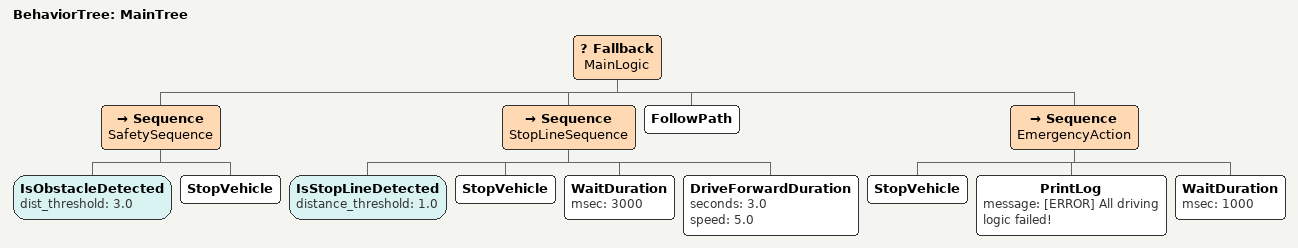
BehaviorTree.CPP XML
<?xml version="1.0" encoding="UTF-8"?>
<root BTCPP_format="4">
  <BehaviorTree ID="MainTree">
    <Fallback name="MainLogic">
      <!-- 1. Obstacle Detection (Safety First) -->
      <Sequence name="SafetySequence">
        <IsObstacleDetected dist_threshold="3.0"/>
        <StopVehicle/>
      </Sequence>

      <!-- 2. Stop Line Handling -->
      <Sequence name="StopLineSequence">
        <IsStopLineDetected distance_threshold="1.0"/>
        <StopVehicle/>
        <WaitDuration msec="3000"/>
        <DriveForwardDuration seconds="3.0" speed="5.0"/>
      </Sequence>

      <!-- 3. Normal Driving (Follow Path) -->
      <FollowPath/>

      <!-- 4. Default Emergency Stop --> <!-- gps공분산이 튈 경우,센서가 잘 안될 경우 이러한 조건으로 대체해서 Follow Path에 추가 -->
      <Sequence name="EmergencyAction">
        <StopVehicle/>
        <PrintLog message="[ERROR] All driving logic failed!"/>
        <WaitDuration msec="1000"/>
      </Sequence>
    </Fallback>
  </BehaviorTree>

</root>
